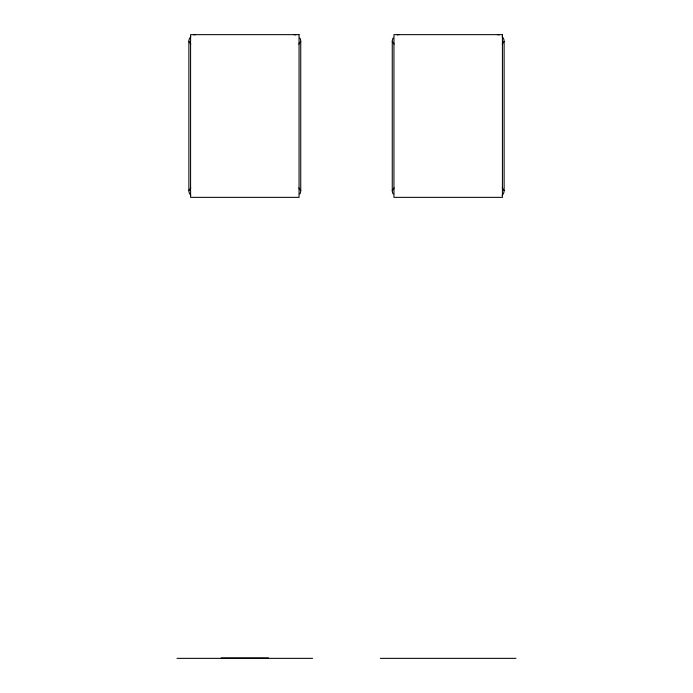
<?xml version="1.0" encoding="UTF-8"?>
<svg xmlns="http://www.w3.org/2000/svg" width="693" height="693" viewBox="0 0 693 693"><rect width="100%" height="100%" fill="white"/><g stroke="black" fill="none" stroke-linecap="round" stroke-linejoin="round"><path stroke-width="1.04" d="M190.87 195.365A6.783 6.783 0 0 1 188.877 190.575L190.731 187.942M298.891 44.066L300.736 41.433A6.783 6.783 0 0 0 299.835 38.037M393.165 193.962A6.783 6.783 0 0 1 392.264 190.575L394.109 187.942M502.269 44.066L504.123 41.433A6.783 6.783 0 0 0 502.13 36.634M221.145 657.943L268.477 657.943M177.018 658.35L312.604 658.35M380.396 658.35L515.982 658.35M502.269 187.942L504.123 190.575A6.783 6.783 0 0 1 502.13 195.365M393.165 38.037A6.783 6.783 0 0 0 392.264 41.433L394.109 44.066M298.891 187.942L300.736 190.575A6.783 6.783 0 0 1 299.835 193.962M190.87 36.634A6.783 6.783 0 0 0 188.877 41.433L190.731 44.066M504.123 41.433L504.123 190.575M392.264 41.433L392.264 190.575M300.736 41.433L300.736 190.575M188.877 41.433L188.877 190.575M397.288 34.884A6.783 6.783 0 0 1 399.038 34.65M497.34 34.65A6.783 6.783 0 0 1 499.099 34.884M193.901 34.884A6.783 6.783 0 0 1 195.66 34.65M293.962 34.65A6.783 6.783 0 0 1 295.712 34.884M299.047 34.65L190.575 34.65L190.575 197.358L299.047 197.358L299.047 34.65M502.425 34.65L393.953 34.65L393.953 197.358L502.425 197.358L502.425 34.65"/></g></svg>
